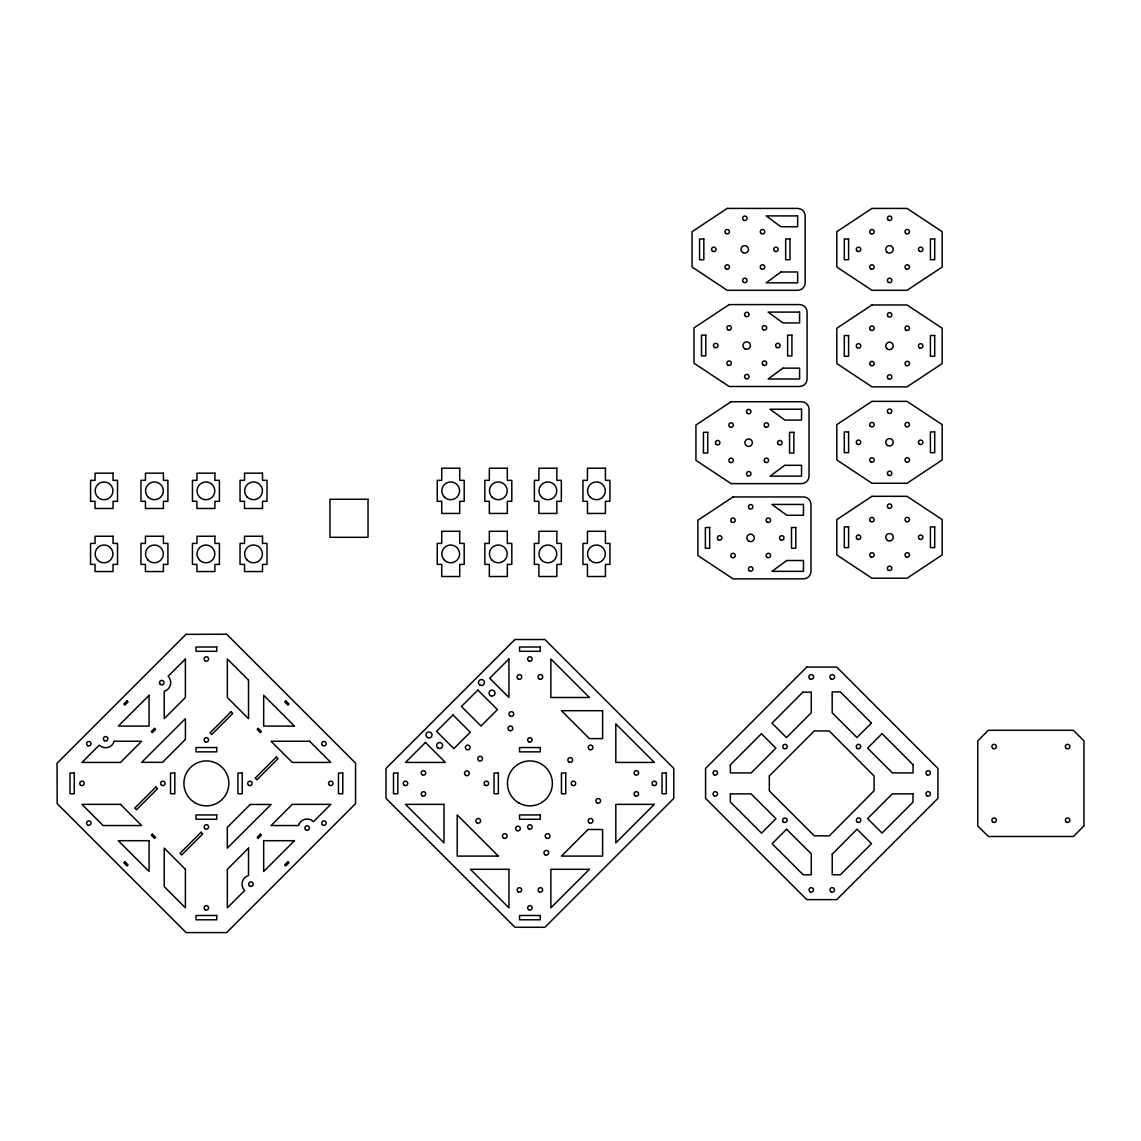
<?xml version="1.0" encoding="UTF-8"?>
<svg xmlns="http://www.w3.org/2000/svg" width="1141" height="1141" viewBox="0 0 1141 1141"><rect width="100%" height="100%" fill="white"/><g stroke="black" fill="none" stroke-linecap="round" stroke-linejoin="round"><path stroke-width="1.5" d="M730.34 793.879L730.326 802.009L761.503 833.144L775.937 818.668L751.12 793.879L730.34 793.879M730.34 764.812L730.34 772.913L751.177 772.913L775.894 748.168L761.404 733.706L730.34 764.812M832.231 854.195L832.217 874.762L840.418 874.748L871.496 843.641L857.034 829.207L832.231 854.195M769.334 775.923L769.319 790.884L814.275 835.797L829.307 835.882L874.077 790.799L874.077 775.994L829.222 730.982L814.246 730.967L769.334 775.923M913 793.879L912.971 802.152L882.079 833.058L867.588 818.582L892.262 793.879L913 793.879M913.114 764.77L913.085 772.913L892.405 772.913L867.574 748.125L882.036 733.649L913.114 764.77M114.228 741.251L113.387 743.262A8.985 8.985 0 0 1 99.253 745.13L81.952 762.43L120.475 762.43L141.655 741.251L114.228 741.251M299.341 823.531L298.514 825.542L271.087 825.542L292.267 804.362L330.79 804.362L313.475 821.663A8.985 8.985 0 0 0 299.341 823.531M1083.95 825.813L1073.439 836.496L988.434 836.496L977.766 825.984L977.766 740.937L988.291 730.297L1073.324 730.297L1083.95 740.851L1083.95 825.813M185.954 634.353L57.05 763.258L57.193 803.663L186.097 932.582L226.645 932.582L355.55 803.663L355.55 763.129L226.645 634.211L185.954 634.353M126.979 700.831L123.813 704.011L124.868 705.067L128.049 701.9L126.979 700.831M149.072 695.311L118.293 726.09L149.072 726.09L149.072 695.311M185.398 658.985L168.098 676.285A8.985 8.985 0 0 1 166.229 690.419L164.218 691.261L164.218 718.673L185.398 697.493L185.398 658.985M154.52 728.372L151.339 731.552L152.409 732.608L155.575 729.427L154.52 728.372M185.427 739.411L162.507 762.331L141.655 762.331L185.427 718.673L185.427 739.411M155.846 786.99L134.766 808.07L136.464 809.768L157.544 788.688L155.846 786.99M231.038 711.799L209.973 732.864L211.67 734.562L232.735 713.496L231.038 711.799M124.868 861.726L123.813 862.781L126.979 865.962L128.049 864.892L124.868 861.726M152.409 834.185L151.339 835.241L154.52 838.421L155.575 837.366L152.409 834.185M258.208 728.372L257.153 729.427L260.333 732.608L261.389 731.552L258.208 728.372M285.749 700.831L284.694 701.9L287.874 705.067L288.93 704.011L285.749 700.831M201.073 832.231L179.993 853.297L181.69 854.994L202.77 833.914L201.073 832.231M276.279 757.025L255.199 778.105L256.896 779.802L277.976 758.722L276.279 757.025M250.236 804.462L227.301 827.382L227.301 848.12L271.087 804.462L250.236 804.462M260.333 834.185L257.153 837.366L258.208 838.421L261.389 835.241L260.333 834.185M248.524 848.12L227.344 869.299L227.344 907.808L244.645 890.508A8.985 8.985 0 0 1 246.499 876.374L248.524 875.532L248.524 848.12M294.449 840.703L263.671 871.482L263.671 840.703L294.449 840.703M287.874 861.726L284.694 864.892L285.749 865.962L288.93 862.781L287.874 861.726M514.933 639.516L386.015 768.421L386.015 798.372L514.933 927.276L544.885 927.276L673.789 798.372L673.789 768.421L544.885 639.516L514.933 639.516M425.436 742.477L405.497 762.43L445.389 762.43L425.436 742.477M452.977 714.936L436.561 731.352L453.847 748.639L470.263 732.222L452.977 714.936M477.865 690.048L461.449 706.464L481.017 726.033L497.433 709.616L477.865 690.048M508.943 658.985L489.674 678.239L508.943 697.493L508.943 658.985M588.086 829.464L561.486 856.092L602.605 856.092L602.591 829.521L588.086 829.464M589.398 869.299L550.875 907.808L550.875 869.299L589.398 869.299M654.321 804.362L615.812 842.885L615.812 804.362L654.321 804.362M806.773 667.086L705.566 768.421L705.566 798.372L806.773 899.621L836.724 899.621L937.931 798.372L937.931 768.421L836.724 667.086L806.773 667.086M802.865 692.188L771.986 723.109L786.477 737.571L811.265 712.754L811.265 692.116L802.865 692.188M871.439 723.052L856.977 737.528L832.203 712.797L832.174 691.945L840.318 691.888L871.439 723.052M786.548 829.265L772.1 843.727L803.221 874.805L811.265 874.79L811.265 853.81L786.548 829.265M780.943 271.986L766.167 282.825L797.659 282.825L797.659 271.986L780.943 271.986M782.897 368.158L768.121 378.997L799.599 378.997L799.599 368.158L782.897 368.158M784.837 465.3L770.061 476.139L801.538 476.139L801.538 465.3L784.837 465.3M786.777 560.502L772.001 571.341L803.478 571.341L803.478 560.502L786.777 560.502M727.202 208.418L692.059 231.709L692.059 267.023L727.202 290.313L797.659 290.313A7.488 7.488 0 0 0 805.147 282.825L805.147 215.906A7.488 7.488 0 0 0 797.659 208.418L727.202 208.418M871.952 208.418L836.809 231.709L836.809 267.023L871.952 290.313L907.052 290.313L942.195 267.023L942.195 231.709L907.052 208.418L871.952 208.418M729.142 304.59L693.999 327.895L693.999 363.195L729.142 386.485L799.599 386.485A7.488 7.488 0 0 0 807.086 378.997L807.086 312.092A7.488 7.488 0 0 0 799.599 304.59L729.142 304.59M871.952 304.961L836.809 328.251L836.809 363.551L871.952 386.842L907.052 386.842L942.195 363.551L942.195 328.251L907.052 304.961L871.952 304.961M731.081 401.746L695.939 425.037L695.939 460.336L731.081 483.627L801.538 483.627A7.488 7.488 0 0 0 809.026 476.139L809.026 409.234A7.488 7.488 0 0 0 801.538 401.746L731.081 401.746M871.952 401.361L836.809 424.652L836.809 459.966L871.952 483.256L907.052 483.256L942.195 459.966L942.195 424.652L907.052 401.361L871.952 401.361M733.035 496.948L697.893 520.239L697.893 555.539L733.035 578.844L803.478 578.844A7.488 7.488 0 0 0 810.966 571.341L810.966 504.436A7.488 7.488 0 0 0 803.478 496.948L733.035 496.948M871.952 496.321L836.809 519.611L836.809 554.925L871.952 578.216L907.052 578.216L942.195 554.925L942.195 519.611L907.052 496.321L871.952 496.321M797.659 215.906L766.167 215.906L780.943 226.745L797.659 226.745L797.659 215.906M703.84 238.997L699.547 238.997L699.547 259.734L703.84 259.734L703.84 238.997M789.971 238.997L785.664 238.997L785.664 259.734L789.971 259.734L789.971 238.997M848.59 238.997L844.297 238.997L844.297 259.734L848.59 259.734L848.59 238.997M934.707 238.997L930.4 238.997L930.4 259.734L934.707 259.734L934.707 238.997M799.599 312.092L768.121 312.092L782.897 322.932L799.599 322.932L799.599 312.092M705.794 335.183L701.487 335.183L701.487 355.906L705.794 355.906L705.794 335.183M791.911 335.183L787.618 335.183L787.618 355.906L791.911 355.906L791.911 335.183M848.59 335.54L844.297 335.54L844.297 356.263L848.59 356.263L848.59 335.54M934.707 335.54L930.4 335.54L930.4 356.263L934.707 356.263L934.707 335.54M801.538 409.234L770.061 409.234L784.837 420.073L801.538 420.073L801.538 409.234M848.59 431.94L844.297 431.94L844.297 452.677L848.59 452.677L848.59 431.94M934.707 431.94L930.4 431.94L930.4 452.677L934.707 452.677L934.707 431.94M707.734 432.325L703.441 432.325L703.441 453.048L707.734 453.048L707.734 432.325M793.851 432.325L789.558 432.325L789.558 453.048L793.851 453.048L793.851 432.325M459.709 468.209L441.738 468.209L441.738 480.347L437.245 480.347L437.245 501.313L441.738 501.313L441.738 513.45L459.709 513.45L459.709 501.313L464.202 501.313L464.202 480.347L459.709 480.347L459.709 468.209M507.317 468.209L489.332 468.209L489.332 480.347L484.839 480.347L484.839 501.313L489.332 501.313L489.332 513.45L507.317 513.45L507.317 501.313L511.81 501.313L511.81 480.347L507.317 480.347L507.317 468.209M556.851 468.209L538.88 468.209L538.88 480.347L534.387 480.347L534.387 501.313L538.88 501.313L538.88 513.45L556.851 513.45L556.851 501.313L561.343 501.313L561.343 480.347L556.851 480.347L556.851 468.209M605.429 468.209L587.458 468.209L587.458 480.347L582.965 480.347L582.965 501.313L587.458 501.313L587.458 513.45L605.429 513.45L605.429 501.313L609.922 501.313L609.922 480.347L605.429 480.347L605.429 468.209M113.03 473.173L95.06 473.173L95.06 480.347L90.567 480.347L90.567 501.313L95.06 501.313L95.06 508.487L113.03 508.487L113.03 501.313L117.523 501.313L117.523 480.347L113.03 480.347L113.03 473.173M163.42 473.173L145.449 473.173L145.449 480.347L140.956 480.347L140.956 501.313L145.449 501.313L145.449 508.487L163.42 508.487L163.42 501.313L167.912 501.313L167.912 480.347L163.42 480.347L163.42 473.173M214.907 473.173L196.937 473.173L196.937 480.347L192.444 480.347L192.444 501.313L196.937 501.313L196.937 508.487L214.907 508.487L214.907 501.313L219.4 501.313L219.4 480.347L214.907 480.347L214.907 473.173M262.516 473.173L244.531 473.173L244.531 480.347L240.038 480.347L240.038 501.313L244.531 501.313L244.531 508.487L262.516 508.487L262.516 501.313L267.008 501.313L267.008 480.347L262.516 480.347L262.516 473.173M368.015 499.273L329.977 499.273L329.977 537.311L368.015 537.311L368.015 499.273M803.478 504.436L772.001 504.436L786.777 515.276L803.478 515.276L803.478 504.436M848.59 526.9L844.297 526.9L844.297 547.637L848.59 547.637L848.59 526.9M934.707 526.9L930.4 526.9L930.4 547.637L934.707 547.637L934.707 526.9M709.673 527.527L705.38 527.527L705.38 548.25L709.673 548.25L709.673 527.527M795.805 527.527L791.497 527.527L791.497 548.25L795.805 548.25L795.805 527.527M459.709 531.292L441.738 531.292L441.738 543.416L437.245 543.416L437.245 564.396L441.738 564.396L441.738 576.519L459.709 576.519L459.709 564.396L464.202 564.396L464.202 543.416L459.709 543.416L459.709 531.292M507.317 531.292L489.332 531.292L489.332 543.416L484.839 543.416L484.839 564.396L489.332 564.396L489.332 576.519L507.317 576.519L507.317 564.396L511.81 564.396L511.81 543.416L507.317 543.416L507.317 531.292M556.851 531.292L538.88 531.292L538.88 543.416L534.387 543.416L534.387 564.396L538.88 564.396L538.88 576.519L556.851 576.519L556.851 564.396L561.343 564.396L561.343 543.416L556.851 543.416L556.851 531.292M605.429 531.292L587.458 531.292L587.458 543.416L582.965 543.416L582.965 564.396L587.458 564.396L587.458 576.519L605.429 576.519L605.429 564.396L609.922 564.396L609.922 543.416L605.429 543.416L605.429 531.292M113.03 536.256L95.06 536.256L95.06 543.416L90.567 543.416L90.567 564.396L95.06 564.396L95.06 571.555L113.03 571.555L113.03 564.396L117.523 564.396L117.523 543.416L113.03 543.416L113.03 536.256M163.42 536.256L145.449 536.256L145.449 543.416L140.956 543.416L140.956 564.396L145.449 564.396L145.449 571.555L163.42 571.555L163.42 564.396L167.912 564.396L167.912 543.416L163.42 543.416L163.42 536.256M214.907 536.256L196.937 536.256L196.937 543.416L192.444 543.416L192.444 564.396L196.937 564.396L196.937 571.555L214.907 571.555L214.907 564.396L219.4 564.396L219.4 543.416L214.907 543.416L214.907 536.256M262.516 536.256L244.531 536.256L244.531 543.416L240.038 543.416L240.038 564.396L244.531 564.396L244.531 571.555L262.516 571.555L262.516 564.396L267.008 564.396L267.008 543.416L262.516 543.416L262.516 536.256M216.733 647.004L196.01 647.004L196.01 651.297L216.733 651.297L216.733 647.004M540.278 647.004L519.54 647.004L519.54 651.297L540.278 651.297L540.278 647.004M589.398 697.493L550.875 697.493L550.875 658.985L589.398 697.493M602.605 710.7L561.458 710.7L589.384 738.612L602.605 738.612L602.605 710.7M294.449 726.09L263.671 726.09L263.671 695.311L294.449 726.09M309.596 741.251L271.087 741.251L292.267 762.43L330.79 762.43L309.596 741.251M216.733 747.54L196.01 747.54L196.01 751.848L216.733 751.848L216.733 747.54M540.278 747.54L519.54 747.54L519.54 751.848L540.278 751.848L540.278 747.54M654.321 762.43L615.812 762.43L615.812 723.907L654.321 762.43M74.265 773.028L69.972 773.028L69.972 793.765L74.265 793.765L74.265 773.028M174.815 773.028L170.522 773.028L170.522 793.765L174.815 793.765L174.815 773.028M242.22 773.028L237.927 773.028L237.927 793.765L242.22 793.765L242.22 773.028M342.771 773.028L338.463 773.028L338.463 793.765L342.771 793.765L342.771 773.028M397.81 773.028L393.502 773.028L393.502 793.765L397.81 793.765L397.81 773.028M498.36 773.028L494.053 773.028L494.053 793.765L498.36 793.765L498.36 773.028M565.751 773.028L561.458 773.028L561.458 793.765L565.751 793.765L565.751 773.028M666.301 773.028L662.008 773.028L662.008 793.765L666.301 793.765L666.301 773.028M120.475 804.362L81.952 804.362L103.132 825.542L141.655 825.542L120.475 804.362M444.006 804.362L405.497 804.362L444.006 842.885L444.006 804.362M216.733 814.945L196.01 814.945L196.01 819.252L216.733 819.252L216.733 814.945M540.278 814.945L519.54 814.945L519.54 819.252L540.278 819.252L540.278 814.945M149.072 840.703L118.293 840.703L149.072 871.482L149.072 840.703M498.36 856.092L457.213 856.092L457.213 814.974L498.36 856.092M508.943 869.299L470.42 869.299L508.943 907.808L508.943 869.299M216.733 915.496L196.01 915.496L196.01 919.789L216.733 919.789L216.733 915.496M540.278 915.496L519.54 915.496L519.54 919.789L540.278 919.789L540.278 915.496M248.524 680.164L227.344 658.985L227.344 697.493L248.524 718.673L248.524 680.164M185.398 869.299L164.218 848.12L164.218 886.628L185.398 907.808L185.398 869.299M80.826 785.336A2.253 2.253 0 0 0 84.206 783.396A2.253 2.253 0 0 0 80.826 781.457A2.253 2.253 0 0 0 80.826 785.336M248.781 785.336A2.253 2.253 0 0 0 252.147 783.396A2.253 2.253 0 0 0 248.781 781.457A2.253 2.253 0 0 0 248.781 785.336M205.252 909.762A2.253 2.253 0 0 0 208.618 907.808A2.253 2.253 0 0 0 205.252 905.868A2.253 2.253 0 0 0 205.252 909.762M329.663 785.336A2.253 2.253 0 0 0 333.029 783.396A2.253 2.253 0 0 0 329.663 781.457A2.253 2.253 0 0 0 329.663 785.336M204.781 660.568A2.253 2.253 0 0 0 208.532 659.555A2.253 2.253 0 0 0 205.794 656.817A2.253 2.253 0 0 0 204.781 660.568M195.14 802.85A22.463 22.463 0 0 0 228.842 783.396A22.463 22.463 0 0 0 195.14 763.942A22.463 22.463 0 0 0 195.14 802.85M205.252 741.807A2.253 2.253 0 0 0 208.618 739.867A2.253 2.253 0 0 0 205.252 737.913A2.253 2.253 0 0 0 205.252 741.807M161.708 785.336A2.253 2.253 0 0 0 165.074 783.396A2.253 2.253 0 0 0 161.708 781.457A2.253 2.253 0 0 0 161.708 785.336M204.781 828.523A2.253 2.253 0 0 0 208.532 827.51A2.253 2.253 0 0 0 205.794 824.758A2.253 2.253 0 0 0 204.781 828.523M97.769 560.188A8.871 8.871 0 0 0 112.617 556.195A8.871 8.871 0 0 0 101.749 545.327A8.871 8.871 0 0 0 97.769 560.188M160.154 684.229A2.253 2.253 0 0 0 163.919 683.217A2.253 2.253 0 0 0 161.166 680.464A2.253 2.253 0 0 0 160.154 684.229M104.487 740.709A2.253 2.253 0 0 0 107.853 738.769A2.253 2.253 0 0 0 104.487 736.829A2.253 2.253 0 0 0 104.487 740.709M249.408 885.744A2.253 2.253 0 0 0 253.159 884.731A2.253 2.253 0 0 0 250.407 881.979A2.253 2.253 0 0 0 249.408 885.744M305.531 829.607A2.253 2.253 0 0 0 309.297 828.608A2.253 2.253 0 0 0 306.544 825.856A2.253 2.253 0 0 0 305.531 829.607M87.672 745.643A2.253 2.253 0 0 0 91.038 743.704A2.253 2.253 0 0 0 87.672 741.764A2.253 2.253 0 0 0 87.672 745.643M87.672 825.029A2.253 2.253 0 0 0 91.038 823.089A2.253 2.253 0 0 0 87.672 821.135A2.253 2.253 0 0 0 87.672 825.029M322.361 824.672A2.253 2.253 0 0 0 326.112 823.674A2.253 2.253 0 0 0 323.359 820.921A2.253 2.253 0 0 0 322.361 824.672M322.361 745.287A2.253 2.253 0 0 0 326.112 744.289A2.253 2.253 0 0 0 323.359 741.536A2.253 2.253 0 0 0 322.361 745.287M404.37 785.336A2.253 2.253 0 0 0 407.736 783.396A2.253 2.253 0 0 0 404.37 781.457A2.253 2.253 0 0 0 404.37 785.336M528.782 909.762A2.253 2.253 0 0 0 532.148 907.808A2.253 2.253 0 0 0 528.782 905.868A2.253 2.253 0 0 0 528.782 909.762M528.782 828.879A2.253 2.253 0 0 0 532.148 826.925A2.253 2.253 0 0 0 528.782 824.986A2.253 2.253 0 0 0 528.782 828.879M484.782 784.979A2.253 2.253 0 0 0 488.548 783.981A2.253 2.253 0 0 0 485.795 781.228A2.253 2.253 0 0 0 484.782 784.979M528.782 741.807A2.253 2.253 0 0 0 532.148 739.867A2.253 2.253 0 0 0 528.782 737.913A2.253 2.253 0 0 0 528.782 741.807M528.782 660.924A2.253 2.253 0 0 0 532.148 658.985A2.253 2.253 0 0 0 528.782 657.031A2.253 2.253 0 0 0 528.782 660.924M572.311 785.336A2.253 2.253 0 0 0 575.692 783.396A2.253 2.253 0 0 0 572.311 781.457A2.253 2.253 0 0 0 572.311 785.336M518.67 802.85A22.463 22.463 0 0 0 552.372 783.396A22.463 22.463 0 0 0 518.67 763.942A22.463 22.463 0 0 0 518.67 802.85M652.738 784.979A2.253 2.253 0 0 0 656.489 783.981A2.253 2.253 0 0 0 653.736 781.228A2.253 2.253 0 0 0 652.738 784.979M546.396 838.136A2.382 2.382 0 0 0 549.962 836.082A2.382 2.382 0 0 0 546.396 834.014A2.382 2.382 0 0 0 546.396 838.136M503.595 838.107A2.382 2.382 0 0 0 507.16 836.053A2.382 2.382 0 0 0 503.595 833.985A2.382 2.382 0 0 0 503.595 838.107M569.031 762.017A2.382 2.382 0 0 0 572.597 759.963A2.382 2.382 0 0 0 569.031 757.895A2.382 2.382 0 0 0 569.031 762.017M427.533 737.542A2.995 2.995 0 0 0 432.025 734.947A2.995 2.995 0 0 0 427.533 732.351A2.995 2.995 0 0 0 427.533 737.542M438.115 748.125A2.995 2.995 0 0 0 442.608 745.529A2.995 2.995 0 0 0 438.115 742.934A2.995 2.995 0 0 0 438.115 748.125M490.544 695.696A2.995 2.995 0 0 0 495.037 693.115A2.995 2.995 0 0 0 490.544 690.519A2.995 2.995 0 0 0 490.544 695.696M479.962 685.113A2.995 2.995 0 0 0 484.454 682.518A2.995 2.995 0 0 0 479.962 679.922A2.995 2.995 0 0 0 479.962 685.113M509.243 730.454A2.382 2.382 0 0 0 512.808 728.4A2.382 2.382 0 0 0 509.243 726.346A2.382 2.382 0 0 0 509.243 730.454M516.787 830.534A2.382 2.382 0 0 0 520.353 828.48A2.382 2.382 0 0 0 516.787 826.426A2.382 2.382 0 0 0 516.787 830.534M478.963 760.705A2.382 2.382 0 0 0 482.529 758.651A2.382 2.382 0 0 0 478.963 756.583A2.382 2.382 0 0 0 478.963 760.705M510.184 716.077A2.382 2.382 0 0 0 513.75 714.024A2.382 2.382 0 0 0 510.184 711.97A2.382 2.382 0 0 0 510.184 716.077M465.699 775.395A2.382 2.382 0 0 0 469.265 773.341A2.382 2.382 0 0 0 465.699 771.273A2.382 2.382 0 0 0 465.699 775.395M597.028 802.936A2.382 2.382 0 0 0 600.594 800.868A2.382 2.382 0 0 0 597.028 798.814A2.382 2.382 0 0 0 597.028 802.936M545.127 854.823A2.382 2.382 0 0 0 548.707 852.769A2.382 2.382 0 0 0 545.141 850.701A2.382 2.382 0 0 0 545.127 854.823M589.384 749.509A2.382 2.382 0 0 0 592.949 747.455A2.382 2.382 0 0 0 589.384 745.387A2.382 2.382 0 0 0 589.384 749.509M477.038 822.903A2.382 2.382 0 0 0 480.603 820.835A2.382 2.382 0 0 0 477.038 818.782A2.382 2.382 0 0 0 477.038 822.903M589.384 822.903A2.382 2.382 0 0 0 592.949 820.835A2.382 2.382 0 0 0 589.384 818.782A2.382 2.382 0 0 0 589.384 822.903M466.555 749.509A2.382 2.382 0 0 0 470.121 747.455A2.382 2.382 0 0 0 466.555 745.387A2.382 2.382 0 0 0 466.555 749.509M422.341 774.853A2.253 2.253 0 0 0 425.707 772.913A2.253 2.253 0 0 0 422.341 770.959A2.253 2.253 0 0 0 422.341 774.853M422.341 795.833A2.253 2.253 0 0 0 425.707 793.879A2.253 2.253 0 0 0 422.341 791.94A2.253 2.253 0 0 0 422.341 795.833M539.265 891.82A2.253 2.253 0 0 0 542.631 889.88A2.253 2.253 0 0 0 539.265 887.94A2.253 2.253 0 0 0 539.265 891.82M518.299 891.82A2.253 2.253 0 0 0 521.665 889.88A2.253 2.253 0 0 0 518.299 887.94A2.253 2.253 0 0 0 518.299 891.82M634.753 774.497A2.253 2.253 0 0 0 638.518 773.498A2.253 2.253 0 0 0 635.765 770.745A2.253 2.253 0 0 0 634.753 774.497M635.223 795.833A2.253 2.253 0 0 0 638.589 793.879A2.253 2.253 0 0 0 635.223 791.94A2.253 2.253 0 0 0 635.223 795.833M518.228 679.009A2.382 2.382 0 0 0 521.794 676.955A2.382 2.382 0 0 0 518.228 674.887A2.382 2.382 0 0 0 518.228 679.009M539.194 679.009A2.382 2.382 0 0 0 542.774 676.955A2.382 2.382 0 0 0 539.208 674.887A2.382 2.382 0 0 0 539.194 679.009M444.448 560.188A8.871 8.871 0 0 0 459.295 556.195A8.871 8.871 0 0 0 448.427 545.327A8.871 8.871 0 0 0 444.448 560.188M97.769 497.105A8.871 8.871 0 0 0 112.617 493.126A8.871 8.871 0 0 0 101.749 482.258A8.871 8.871 0 0 0 97.769 497.105M444.448 497.105A8.871 8.871 0 0 0 459.295 493.126A8.871 8.871 0 0 0 448.427 482.258A8.871 8.871 0 0 0 444.448 497.105M148.159 560.188A8.871 8.871 0 0 0 163.006 556.195A8.871 8.871 0 0 0 152.138 545.327A8.871 8.871 0 0 0 148.159 560.188M148.159 497.105A8.871 8.871 0 0 0 163.006 493.126A8.871 8.871 0 0 0 152.138 482.258A8.871 8.871 0 0 0 148.159 497.105M199.646 560.188A8.871 8.871 0 0 0 214.494 556.195A8.871 8.871 0 0 0 203.626 545.327A8.871 8.871 0 0 0 199.646 560.188M199.646 497.105A8.871 8.871 0 0 0 214.494 493.126A8.871 8.871 0 0 0 203.626 482.258A8.871 8.871 0 0 0 199.646 497.105M247.255 560.188A8.871 8.871 0 0 0 262.102 556.195A8.871 8.871 0 0 0 251.22 545.327A8.871 8.871 0 0 0 247.255 560.188M247.255 497.105A8.871 8.871 0 0 0 262.102 493.126A8.871 8.871 0 0 0 251.22 482.258A8.871 8.871 0 0 0 247.255 497.105M492.056 560.188A8.871 8.871 0 0 0 506.904 556.195A8.871 8.871 0 0 0 496.021 545.327A8.871 8.871 0 0 0 492.056 560.188M492.056 497.105A8.871 8.871 0 0 0 506.904 493.126A8.871 8.871 0 0 0 496.021 482.258A8.871 8.871 0 0 0 492.056 497.105M541.59 497.105A8.871 8.871 0 0 0 556.437 493.126A8.871 8.871 0 0 0 545.569 482.258A8.871 8.871 0 0 0 541.59 497.105M541.59 560.188A8.871 8.871 0 0 0 556.437 556.195A8.871 8.871 0 0 0 545.569 545.327A8.871 8.871 0 0 0 541.59 560.188M590.168 497.105A8.871 8.871 0 0 0 605.015 493.126A8.871 8.871 0 0 0 594.133 482.258A8.871 8.871 0 0 0 590.168 497.105M590.168 560.188A8.871 8.871 0 0 0 605.015 556.195A8.871 8.871 0 0 0 594.133 545.327A8.871 8.871 0 0 0 590.168 560.188M766.752 557.136A2.253 2.253 0 0 0 770.503 556.123A2.253 2.253 0 0 0 767.75 553.371A2.253 2.253 0 0 0 766.752 557.136M767.208 522.179A2.253 2.253 0 0 0 770.589 520.239A2.253 2.253 0 0 0 767.208 518.285A2.253 2.253 0 0 0 767.208 522.179M731.438 557.136A2.253 2.253 0 0 0 735.203 556.123A2.253 2.253 0 0 0 732.451 553.371A2.253 2.253 0 0 0 731.438 557.136M748.71 541.134A3.751 3.751 0 0 0 754.329 537.896A3.751 3.751 0 0 0 748.71 534.644A3.751 3.751 0 0 0 748.71 541.134M749.095 570.557A2.253 2.253 0 0 0 752.86 569.559A2.253 2.253 0 0 0 750.108 566.806A2.253 2.253 0 0 0 749.095 570.557M749.095 508.401A2.253 2.253 0 0 0 752.86 507.388A2.253 2.253 0 0 0 750.108 504.636A2.253 2.253 0 0 0 749.095 508.401M731.438 521.822A2.253 2.253 0 0 0 735.203 520.824A2.253 2.253 0 0 0 732.451 518.071A2.253 2.253 0 0 0 731.438 521.822M780.644 539.836A2.253 2.253 0 0 0 784.01 537.896A2.253 2.253 0 0 0 780.644 535.942A2.253 2.253 0 0 0 780.644 539.836M718.488 539.836A2.253 2.253 0 0 0 721.854 537.896A2.253 2.253 0 0 0 718.488 535.942A2.253 2.253 0 0 0 718.488 539.836M765.269 462.29A2.253 2.253 0 0 0 768.649 460.336A2.253 2.253 0 0 0 765.269 458.397A2.253 2.253 0 0 0 765.269 462.29M745.986 445.332A3.751 3.751 0 0 0 752.261 443.664A3.751 3.751 0 0 0 747.669 439.071A3.751 3.751 0 0 0 745.986 445.332M747.612 475.711A2.253 2.253 0 0 0 750.992 473.772A2.253 2.253 0 0 0 747.612 471.818A2.253 2.253 0 0 0 747.612 475.711M716.077 444.277A2.253 2.253 0 0 0 719.828 443.264A2.253 2.253 0 0 0 717.076 440.512A2.253 2.253 0 0 0 716.077 444.277M747.155 413.199A2.253 2.253 0 0 0 750.906 412.186A2.253 2.253 0 0 0 748.154 409.434A2.253 2.253 0 0 0 747.155 413.199M778.233 444.277A2.253 2.253 0 0 0 781.984 443.264A2.253 2.253 0 0 0 779.246 440.512A2.253 2.253 0 0 0 778.233 444.277M729.969 462.29A2.253 2.253 0 0 0 733.335 460.336A2.253 2.253 0 0 0 729.969 458.397A2.253 2.253 0 0 0 729.969 462.29M729.498 426.62A2.253 2.253 0 0 0 733.264 425.622A2.253 2.253 0 0 0 730.511 422.869A2.253 2.253 0 0 0 729.498 426.62M765.269 426.976A2.253 2.253 0 0 0 768.649 425.037A2.253 2.253 0 0 0 765.269 423.083A2.253 2.253 0 0 0 765.269 426.976M763.329 365.149A2.253 2.253 0 0 0 766.695 363.195A2.253 2.253 0 0 0 763.329 361.255A2.253 2.253 0 0 0 763.329 365.149M744.831 348.789A3.751 3.751 0 0 0 750.436 345.538A3.751 3.751 0 0 0 744.831 342.3A3.751 3.751 0 0 0 744.831 348.789M714.594 347.492A2.253 2.253 0 0 0 717.96 345.538A2.253 2.253 0 0 0 714.594 343.598A2.253 2.253 0 0 0 714.594 347.492M745.672 316.414A2.253 2.253 0 0 0 749.052 314.46A2.253 2.253 0 0 0 745.672 312.52A2.253 2.253 0 0 0 745.672 316.414M776.75 347.492A2.253 2.253 0 0 0 780.13 345.538A2.253 2.253 0 0 0 776.75 343.598A2.253 2.253 0 0 0 776.75 347.492M727.559 364.778A2.253 2.253 0 0 0 731.31 363.779A2.253 2.253 0 0 0 728.557 361.027A2.253 2.253 0 0 0 727.559 364.778M762.858 329.478A2.253 2.253 0 0 0 766.624 328.465A2.253 2.253 0 0 0 763.871 325.713A2.253 2.253 0 0 0 762.858 329.478M728.015 329.835A2.253 2.253 0 0 0 731.395 327.895A2.253 2.253 0 0 0 728.015 325.941A2.253 2.253 0 0 0 728.015 329.835M745.672 378.57A2.253 2.253 0 0 0 749.052 376.616A2.253 2.253 0 0 0 745.672 374.676A2.253 2.253 0 0 0 745.672 378.57M725.619 268.606A2.253 2.253 0 0 0 729.37 267.607A2.253 2.253 0 0 0 726.617 264.855A2.253 2.253 0 0 0 725.619 268.606M725.619 233.306A2.253 2.253 0 0 0 729.37 232.293A2.253 2.253 0 0 0 726.617 229.541A2.253 2.253 0 0 0 725.619 233.306M774.81 251.32A2.253 2.253 0 0 0 778.176 249.366A2.253 2.253 0 0 0 774.81 247.426A2.253 2.253 0 0 0 774.81 251.32M743.732 282.397A2.253 2.253 0 0 0 747.098 280.444A2.253 2.253 0 0 0 743.732 278.504A2.253 2.253 0 0 0 743.732 282.397M712.654 251.32A2.253 2.253 0 0 0 716.02 249.366A2.253 2.253 0 0 0 712.654 247.426A2.253 2.253 0 0 0 712.654 251.32M742.877 252.617A3.751 3.751 0 0 0 748.496 249.366A3.751 3.751 0 0 0 742.877 246.128A3.751 3.751 0 0 0 742.877 252.617M760.919 268.606A2.253 2.253 0 0 0 764.684 267.607A2.253 2.253 0 0 0 761.931 264.855A2.253 2.253 0 0 0 760.919 268.606M743.732 220.227A2.253 2.253 0 0 0 747.098 218.288A2.253 2.253 0 0 0 743.732 216.348A2.253 2.253 0 0 0 743.732 220.227M760.919 233.306A2.253 2.253 0 0 0 764.684 232.293A2.253 2.253 0 0 0 761.931 229.541A2.253 2.253 0 0 0 760.919 233.306M870.825 233.663A2.253 2.253 0 0 0 874.191 231.709A2.253 2.253 0 0 0 870.825 229.769A2.253 2.253 0 0 0 870.825 233.663M888.482 282.397A2.253 2.253 0 0 0 891.848 280.444A2.253 2.253 0 0 0 888.482 278.504A2.253 2.253 0 0 0 888.482 282.397M919.56 251.32A2.253 2.253 0 0 0 922.926 249.366A2.253 2.253 0 0 0 919.56 247.426A2.253 2.253 0 0 0 919.56 251.32M886.857 252.018A3.751 3.751 0 0 0 893.118 250.335A3.751 3.751 0 0 0 888.525 245.757A3.751 3.751 0 0 0 886.857 252.018M857.39 251.32A2.253 2.253 0 0 0 860.77 249.366A2.253 2.253 0 0 0 857.39 247.426A2.253 2.253 0 0 0 857.39 251.32M888.482 220.227A2.253 2.253 0 0 0 891.848 218.288A2.253 2.253 0 0 0 888.482 216.348A2.253 2.253 0 0 0 888.482 220.227M870.825 268.962A2.253 2.253 0 0 0 874.191 267.023A2.253 2.253 0 0 0 870.825 265.083A2.253 2.253 0 0 0 870.825 268.962M906.125 268.962A2.253 2.253 0 0 0 909.505 267.023A2.253 2.253 0 0 0 906.125 265.083A2.253 2.253 0 0 0 906.125 268.962M905.669 233.306A2.253 2.253 0 0 0 909.42 232.293A2.253 2.253 0 0 0 906.667 229.541A2.253 2.253 0 0 0 905.669 233.306M888.012 378.57A2.253 2.253 0 0 0 891.763 377.557A2.253 2.253 0 0 0 889.024 374.804A2.253 2.253 0 0 0 888.012 378.57M919.56 347.848A2.253 2.253 0 0 0 922.926 345.894A2.253 2.253 0 0 0 919.56 343.954A2.253 2.253 0 0 0 919.56 347.848M888.012 316.414A2.253 2.253 0 0 0 891.763 315.401A2.253 2.253 0 0 0 889.024 312.648A2.253 2.253 0 0 0 888.012 316.414M886.857 348.547A3.751 3.751 0 0 0 893.118 346.864A3.751 3.751 0 0 0 888.525 342.286A3.751 3.751 0 0 0 886.857 348.547M856.934 347.492A2.253 2.253 0 0 0 860.685 346.479A2.253 2.253 0 0 0 857.932 343.726A2.253 2.253 0 0 0 856.934 347.492M870.355 329.835A2.253 2.253 0 0 0 874.12 328.822A2.253 2.253 0 0 0 871.367 326.069A2.253 2.253 0 0 0 870.355 329.835M906.125 365.505A2.253 2.253 0 0 0 909.505 363.551A2.253 2.253 0 0 0 906.125 361.611A2.253 2.253 0 0 0 906.125 365.505M906.125 330.191A2.253 2.253 0 0 0 909.505 328.251A2.253 2.253 0 0 0 906.125 326.297A2.253 2.253 0 0 0 906.125 330.191M870.825 365.505A2.253 2.253 0 0 0 874.191 363.551A2.253 2.253 0 0 0 870.825 361.611A2.253 2.253 0 0 0 870.825 365.505M870.825 461.905A2.253 2.253 0 0 0 874.191 459.966A2.253 2.253 0 0 0 870.825 458.012A2.253 2.253 0 0 0 870.825 461.905M906.125 461.905A2.253 2.253 0 0 0 909.505 459.966A2.253 2.253 0 0 0 906.125 458.012A2.253 2.253 0 0 0 906.125 461.905M906.125 426.606A2.253 2.253 0 0 0 909.505 424.652A2.253 2.253 0 0 0 906.125 422.712A2.253 2.253 0 0 0 906.125 426.606M870.355 426.249A2.253 2.253 0 0 0 874.12 425.236A2.253 2.253 0 0 0 871.367 422.484A2.253 2.253 0 0 0 870.355 426.249M888.482 475.326A2.253 2.253 0 0 0 891.848 473.387A2.253 2.253 0 0 0 888.482 471.447A2.253 2.253 0 0 0 888.482 475.326M919.56 444.248A2.253 2.253 0 0 0 922.926 442.309A2.253 2.253 0 0 0 919.56 440.369A2.253 2.253 0 0 0 919.56 444.248M888.012 412.814A2.253 2.253 0 0 0 891.763 411.815A2.253 2.253 0 0 0 889.024 409.063A2.253 2.253 0 0 0 888.012 412.814M857.39 444.248A2.253 2.253 0 0 0 860.77 442.309A2.253 2.253 0 0 0 857.39 440.369A2.253 2.253 0 0 0 857.39 444.248M887.627 445.546A3.751 3.751 0 0 0 893.246 442.309A3.751 3.751 0 0 0 887.627 439.071A3.751 3.751 0 0 0 887.627 445.546M870.825 556.865A2.253 2.253 0 0 0 874.191 554.925A2.253 2.253 0 0 0 870.825 552.971A2.253 2.253 0 0 0 870.825 556.865M905.669 521.195A2.253 2.253 0 0 0 909.42 520.196A2.253 2.253 0 0 0 906.667 517.443A2.253 2.253 0 0 0 905.669 521.195M888.012 569.93A2.253 2.253 0 0 0 891.763 568.931A2.253 2.253 0 0 0 889.024 566.178A2.253 2.253 0 0 0 888.012 569.93M919.56 539.208A2.253 2.253 0 0 0 922.926 537.268A2.253 2.253 0 0 0 919.56 535.314A2.253 2.253 0 0 0 919.56 539.208M870.355 521.195A2.253 2.253 0 0 0 874.12 520.196A2.253 2.253 0 0 0 871.367 517.443A2.253 2.253 0 0 0 870.355 521.195M906.125 556.865A2.253 2.253 0 0 0 909.505 554.925A2.253 2.253 0 0 0 906.125 552.971A2.253 2.253 0 0 0 906.125 556.865M888.482 508.13A2.253 2.253 0 0 0 891.848 506.19A2.253 2.253 0 0 0 888.482 504.236A2.253 2.253 0 0 0 888.482 508.13M857.39 539.208A2.253 2.253 0 0 0 860.77 537.268A2.253 2.253 0 0 0 857.39 535.314A2.253 2.253 0 0 0 857.39 539.208M887.627 540.506A3.751 3.751 0 0 0 893.246 537.268A3.751 3.751 0 0 0 887.627 534.017A3.751 3.751 0 0 0 887.627 540.506M927.062 795.833A2.253 2.253 0 0 0 930.428 793.879A2.253 2.253 0 0 0 927.062 791.94A2.253 2.253 0 0 0 927.062 795.833M714.18 774.853A2.253 2.253 0 0 0 717.546 772.913A2.253 2.253 0 0 0 714.18 770.959A2.253 2.253 0 0 0 714.18 774.853M714.18 795.833A2.253 2.253 0 0 0 717.546 793.879A2.253 2.253 0 0 0 714.18 791.94A2.253 2.253 0 0 0 714.18 795.833M831.104 891.82A2.253 2.253 0 0 0 834.47 889.88A2.253 2.253 0 0 0 831.104 887.94A2.253 2.253 0 0 0 831.104 891.82M810.139 891.82A2.253 2.253 0 0 0 813.504 889.88A2.253 2.253 0 0 0 810.139 887.94A2.253 2.253 0 0 0 810.139 891.82M927.062 774.853A2.253 2.253 0 0 0 930.428 772.913A2.253 2.253 0 0 0 927.062 770.959A2.253 2.253 0 0 0 927.062 774.853M810.067 679.009A2.382 2.382 0 0 0 813.633 676.955A2.382 2.382 0 0 0 810.067 674.887A2.382 2.382 0 0 0 810.067 679.009M831.047 679.009A2.382 2.382 0 0 0 834.613 676.955A2.382 2.382 0 0 0 831.047 674.887A2.382 2.382 0 0 0 831.047 679.009M783.325 821.82A2.253 2.253 0 0 0 787.09 820.807A2.253 2.253 0 0 0 784.338 818.054A2.253 2.253 0 0 0 783.325 821.82M856.991 821.805A2.253 2.253 0 0 0 860.756 820.793A2.253 2.253 0 0 0 858.003 818.04A2.253 2.253 0 0 0 856.991 821.805M857.362 748.51A2.253 2.253 0 0 0 860.742 746.556A2.253 2.253 0 0 0 857.362 744.617A2.253 2.253 0 0 0 857.362 748.51M783.896 748.51A2.253 2.253 0 0 0 787.261 746.556A2.253 2.253 0 0 0 783.896 744.617A2.253 2.253 0 0 0 783.896 748.51M993.012 748.51A2.253 2.253 0 0 0 996.378 746.556A2.253 2.253 0 0 0 993.012 744.617A2.253 2.253 0 0 0 993.012 748.51M1066.478 748.51A2.253 2.253 0 0 0 1069.859 746.556A2.253 2.253 0 0 0 1066.478 744.617A2.253 2.253 0 0 0 1066.478 748.51M1066.022 821.805A2.253 2.253 0 0 0 1069.773 820.793A2.253 2.253 0 0 0 1067.02 818.04A2.253 2.253 0 0 0 1066.022 821.805M992.542 821.805A2.253 2.253 0 0 0 996.307 820.793A2.253 2.253 0 0 0 993.554 818.04A2.253 2.253 0 0 0 992.542 821.805"/></g></svg>
